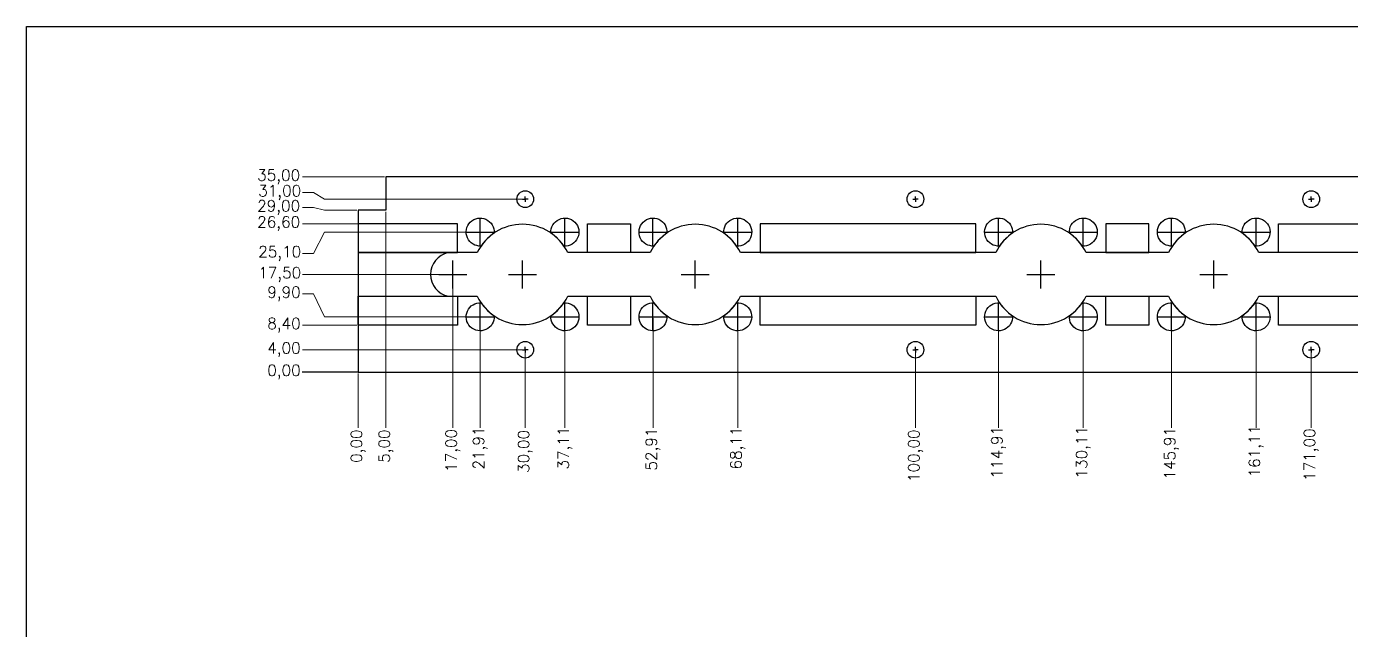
# Model space of a CAD drawing. Header units: millimetres. Extents: x -561 to 379, y -314 to 143.
# Drawn here: x -561.2 to -323.6, y 34.4 to 142.6 of the extents above; entities that cross this region are included whole.
import ezdxf

# ---------------------------------------------------------------- set-up
doc = ezdxf.new("R2010")
doc.units = ezdxf.units.MM
doc.header["$MEASUREMENT"] = 0
doc.styles.add('SIMPLEX', font='simplex8.shx')
doc.dimstyles.new('dim', dxfattribs={"dimtxt": 2, "dimasz": 1, "dimexe": 0.5, "dimexo": 0.25, "dimgap": 0.25, "dimtad": 0, "dimzin": 0, "dimtxsty": 'SIMPLEX', "dimcen": 1, "dimclrd": 6, "dimclre": 6, "dimclrt": 256, "dimadec": 0, "dimazin": 0, "dimtfac": 1, "dimtmove": 0, "dimatfit": 3, "dimfxl": 1, "dimtolj": 1, "dimtzin": 0, "dimlwd": 15, "dimlwe": 15, "dimarcsym": 0})

# ---------------------------------------------------------------- blocks, each defined once
blk = doc.blocks.new('*D168')
at = {"color": 6, "lineweight": 15, "transparency": 16777216}
blk.add_line((-501.68, 80.35), (-501.68, 70.6), dxfattribs=at)
at = {"layer": 'Defpoints', "color": 0, "transparency": 16777216}
for p in [(-501.68, 80.6), (-501.68, 80.6), (-501.68, 70.6)]:
    blk.add_point(p, dxfattribs=at)
at = {"transparency": 16777216, "insert": (-501.68, 67.3), "char_height": 2, "attachment_point": 5, "rotation": 90, "style": 'SIMPLEX'}
blk.add_mtext('\\A1;0,00', dxfattribs=at)
blk = doc.blocks.new('*D169')
at = {"color": 6, "lineweight": 15, "transparency": 16777216}
blk.add_line((-496.68, 109.35), (-496.68, 70.6), dxfattribs=at)
at = {"layer": 'Defpoints', "color": 0, "transparency": 16777216}
for p in [(-496.68, 109.6), (-501.68, 80.6), (-496.68, 70.6)]:
    blk.add_point(p, dxfattribs=at)
at = {"transparency": 16777216, "insert": (-496.68, 67.3), "char_height": 2, "attachment_point": 5, "rotation": 90, "style": 'SIMPLEX'}
blk.add_mtext('\\A1;5,00', dxfattribs=at)
blk = doc.blocks.new('*D170')
at = {"color": 6, "lineweight": 15, "transparency": 16777216}
blk.add_line((-484.68, 97.85), (-484.68, 70.6), dxfattribs=at)
at = {"layer": 'Defpoints', "color": 0, "transparency": 16777216}
for p in [(-484.68, 98.1), (-501.68, 80.6), (-484.68, 70.6)]:
    blk.add_point(p, dxfattribs=at)
at = {"transparency": 16777216, "insert": (-484.68, 66.54), "char_height": 2, "attachment_point": 5, "rotation": 90, "style": 'SIMPLEX'}
blk.add_mtext('\\A1;17,00', dxfattribs=at)
blk = doc.blocks.new('*D171')
at = {"color": 6, "lineweight": 15, "transparency": 16777216}
blk.add_line((-479.77, 90.25), (-479.77, 70.6), dxfattribs=at)
at = {"layer": 'Defpoints', "color": 0, "transparency": 16777216}
for p in [(-479.77, 90.5), (-501.68, 80.6), (-479.77, 70.6)]:
    blk.add_point(p, dxfattribs=at)
at = {"transparency": 16777216, "insert": (-479.77, 66.97), "char_height": 2, "attachment_point": 5, "rotation": 90, "style": 'SIMPLEX'}
blk.add_mtext('\\A1;21,91', dxfattribs=at)
blk = doc.blocks.new('*D172')
at = {"color": 6, "lineweight": 15, "transparency": 16777216}
blk.add_line((-471.68, 84.35), (-471.68, 70.6), dxfattribs=at)
at = {"layer": 'Defpoints', "color": 0, "transparency": 16777216}
for p in [(-471.68, 84.6), (-501.68, 80.6), (-471.68, 70.6)]:
    blk.add_point(p, dxfattribs=at)
at = {"transparency": 16777216, "insert": (-471.68, 66.35), "char_height": 2, "attachment_point": 5, "rotation": 90, "style": 'SIMPLEX'}
blk.add_mtext('\\A1;30,00', dxfattribs=at)
blk = doc.blocks.new('*D173')
at = {"color": 6, "lineweight": 15, "transparency": 16777216}
blk.add_line((-464.57, 90.25), (-464.57, 70.6), dxfattribs=at)
at = {"layer": 'Defpoints', "color": 0, "transparency": 16777216}
for p in [(-464.57, 90.5), (-501.68, 80.6), (-464.57, 70.6)]:
    blk.add_point(p, dxfattribs=at)
at = {"transparency": 16777216, "insert": (-464.57, 66.97), "char_height": 2, "attachment_point": 5, "rotation": 90, "style": 'SIMPLEX'}
blk.add_mtext('\\A1;37,11', dxfattribs=at)
blk = doc.blocks.new('*D174')
at = {"color": 6, "lineweight": 15, "transparency": 16777216}
blk.add_line((-448.77, 90.25), (-448.77, 70.6), dxfattribs=at)
at = {"layer": 'Defpoints', "color": 0, "transparency": 16777216}
for p in [(-448.77, 90.5), (-501.68, 80.6), (-448.77, 70.6)]:
    blk.add_point(p, dxfattribs=at)
at = {"transparency": 16777216, "insert": (-448.77, 66.78), "char_height": 2, "attachment_point": 5, "rotation": 90, "style": 'SIMPLEX'}
blk.add_mtext('\\A1;52,91', dxfattribs=at)
blk = doc.blocks.new('*D175')
at = {"color": 6, "lineweight": 15, "transparency": 16777216}
blk.add_line((-433.57, 90.25), (-433.57, 70.6), dxfattribs=at)
at = {"layer": 'Defpoints', "color": 0, "transparency": 16777216}
for p in [(-433.57, 90.5), (-501.68, 80.6), (-433.57, 70.6)]:
    blk.add_point(p, dxfattribs=at)
at = {"transparency": 16777216, "insert": (-433.57, 66.97), "char_height": 2, "attachment_point": 5, "rotation": 90, "style": 'SIMPLEX'}
blk.add_mtext('\\A1;68,11', dxfattribs=at)
blk = doc.blocks.new('*D176')
at = {"color": 6, "lineweight": 15, "transparency": 16777216}
blk.add_line((-401.68, 84.35), (-401.68, 70.6), dxfattribs=at)
at = {"layer": 'Defpoints', "color": 0, "transparency": 16777216}
for p in [(-401.68, 84.6), (-501.68, 80.6), (-401.68, 70.6)]:
    blk.add_point(p, dxfattribs=at)
at = {"transparency": 16777216, "insert": (-401.68, 65.59), "char_height": 2, "attachment_point": 5, "rotation": 90, "style": 'SIMPLEX'}
blk.add_mtext('\\A1;100,00', dxfattribs=at)
blk = doc.blocks.new('*D177')
at = {"color": 6, "lineweight": 15, "transparency": 16777216}
blk.add_line((-386.77, 90.25), (-386.77, 70.6), dxfattribs=at)
at = {"layer": 'Defpoints', "color": 0, "transparency": 16777216}
for p in [(-386.77, 90.5), (-501.68, 80.6), (-386.77, 70.6)]:
    blk.add_point(p, dxfattribs=at)
at = {"transparency": 16777216, "insert": (-386.77, 66.21), "char_height": 2, "attachment_point": 5, "rotation": 90, "style": 'SIMPLEX'}
blk.add_mtext('\\A1;114,91', dxfattribs=at)
blk = doc.blocks.new('*D178')
at = {"color": 6, "lineweight": 15, "transparency": 16777216}
blk.add_line((-371.57, 90.25), (-371.57, 70.6), dxfattribs=at)
at = {"layer": 'Defpoints', "color": 0, "transparency": 16777216}
for p in [(-371.57, 90.5), (-501.68, 80.6), (-371.57, 70.6)]:
    blk.add_point(p, dxfattribs=at)
at = {"transparency": 16777216, "insert": (-371.57, 66.21), "char_height": 2, "attachment_point": 5, "rotation": 90, "style": 'SIMPLEX'}
blk.add_mtext('\\A1;130,11', dxfattribs=at)
blk = doc.blocks.new('*D179')
at = {"color": 6, "lineweight": 15, "transparency": 16777216}
blk.add_line((-355.77, 90.25), (-355.77, 70.6), dxfattribs=at)
at = {"layer": 'Defpoints', "color": 0, "transparency": 16777216}
for p in [(-355.77, 90.5), (-501.68, 80.6), (-355.77, 70.6)]:
    blk.add_point(p, dxfattribs=at)
at = {"transparency": 16777216, "insert": (-355.77, 66.02), "char_height": 2, "attachment_point": 5, "rotation": 90, "style": 'SIMPLEX'}
blk.add_mtext('\\A1;145,91', dxfattribs=at)
blk = doc.blocks.new('*D180')
at = {"color": 6, "lineweight": 15, "transparency": 16777216}
blk.add_line((-340.57, 90.25), (-340.57, 70.6), dxfattribs=at)
at = {"layer": 'Defpoints', "color": 0, "transparency": 16777216}
for p in [(-340.57, 90.5), (-501.68, 80.6), (-340.57, 70.6)]:
    blk.add_point(p, dxfattribs=at)
at = {"transparency": 16777216, "insert": (-340.57, 66.4), "char_height": 2, "attachment_point": 5, "rotation": 90, "style": 'SIMPLEX'}
blk.add_mtext('\\A1;161,11', dxfattribs=at)
blk = doc.blocks.new('*D181')
at = {"color": 6, "lineweight": 15, "transparency": 16777216}
blk.add_line((-330.68, 84.35), (-330.68, 70.6), dxfattribs=at)
at = {"layer": 'Defpoints', "color": 0, "transparency": 16777216}
for p in [(-330.68, 84.6), (-501.68, 80.6), (-330.68, 70.6)]:
    blk.add_point(p, dxfattribs=at)
at = {"transparency": 16777216, "insert": (-330.68, 65.78), "char_height": 2, "attachment_point": 5, "rotation": 90, "style": 'SIMPLEX'}
blk.add_mtext('\\A1;171,00', dxfattribs=at)
blk = doc.blocks.new('*D182')
at = {"color": 6, "lineweight": 15, "transparency": 16777216}
blk.add_line((-293.77, 90.25), (-293.77, 70.6), dxfattribs=at)
at = {"layer": 'Defpoints', "color": 0, "transparency": 16777216}
for p in [(-293.77, 90.5), (-501.68, 80.6), (-293.77, 70.6)]:
    blk.add_point(p, dxfattribs=at)
at = {"transparency": 16777216, "insert": (-293.77, 65.83), "char_height": 2, "attachment_point": 5, "rotation": 90, "style": 'SIMPLEX'}
blk.add_mtext('\\A1;207,91', dxfattribs=at)
blk = doc.blocks.new('*D183')
at = {"color": 6, "lineweight": 15, "transparency": 16777216}
blk.add_line((-278.57, 90.25), (-278.57, 70.6), dxfattribs=at)
at = {"layer": 'Defpoints', "color": 0, "transparency": 16777216}
for p in [(-278.57, 90.5), (-501.68, 80.6), (-278.57, 70.6)]:
    blk.add_point(p, dxfattribs=at)
at = {"transparency": 16777216, "insert": (-278.57, 66.02), "char_height": 2, "attachment_point": 5, "rotation": 90, "style": 'SIMPLEX'}
blk.add_mtext('\\A1;223,11', dxfattribs=at)
blk = doc.blocks.new('*D184')
at = {"color": 6, "lineweight": 15, "transparency": 16777216}
blk.add_line((-262.77, 90.25), (-262.77, 70.6), dxfattribs=at)
at = {"layer": 'Defpoints', "color": 0, "transparency": 16777216}
for p in [(-262.77, 90.5), (-501.68, 80.6), (-262.77, 70.6)]:
    blk.add_point(p, dxfattribs=at)
at = {"transparency": 16777216, "insert": (-262.77, 65.83), "char_height": 2, "attachment_point": 5, "rotation": 90, "style": 'SIMPLEX'}
blk.add_mtext('\\A1;238,91', dxfattribs=at)
blk = doc.blocks.new('*D185')
at = {"color": 6, "lineweight": 15, "transparency": 16777216}
for p, q in [((-260.68, 84.35), (-260.68, 74.6)), ((-260.68, 74.6), (-257.72, 72.6)), ((-257.72, 72.6), (-257.72, 70.6))]:
    blk.add_line(p, q, dxfattribs=at)
at = {"layer": 'Defpoints', "color": 0, "transparency": 16777216}
for p in [(-260.68, 84.6), (-501.68, 80.6), (-257.72, 70.6)]:
    blk.add_point(p, dxfattribs=at)
at = {"transparency": 16777216, "insert": (-257.72, 65.59), "char_height": 2, "attachment_point": 5, "rotation": 90, "style": 'SIMPLEX'}
blk.add_mtext('\\A1;241,00', dxfattribs=at)
blk = doc.blocks.new('*D186')
at = {"color": 6, "lineweight": 15, "transparency": 16777216}
blk.add_line((-247.57, 90.25), (-247.57, 70.6), dxfattribs=at)
at = {"layer": 'Defpoints', "color": 0, "transparency": 16777216}
for p in [(-247.57, 90.5), (-501.68, 80.6), (-247.57, 70.6)]:
    blk.add_point(p, dxfattribs=at)
at = {"transparency": 16777216, "insert": (-247.57, 66.02), "char_height": 2, "attachment_point": 5, "rotation": 90, "style": 'SIMPLEX'}
blk.add_mtext('\\A1;254,11', dxfattribs=at)
blk = doc.blocks.new('*D187')
at = {"color": 6, "lineweight": 15, "transparency": 16777216}
blk.add_line((-501.93, 80.6), (-511.68, 80.6), dxfattribs=at)
at = {"layer": 'Defpoints', "color": 0, "transparency": 16777216}
for p in [(-511.68, 80.6), (-501.68, 80.6), (-501.68, 80.6)]:
    blk.add_point(p, dxfattribs=at)
at = {"transparency": 16777216, "insert": (-514.98, 80.6), "char_height": 2, "attachment_point": 5, "style": 'SIMPLEX'}
blk.add_mtext('\\A1;0,00', dxfattribs=at)
blk = doc.blocks.new('*D188')
at = {"color": 6, "lineweight": 15, "transparency": 16777216}
blk.add_line((-471.93, 84.6), (-511.68, 84.6), dxfattribs=at)
at = {"layer": 'Defpoints', "color": 0, "transparency": 16777216}
for p in [(-511.68, 84.6), (-471.68, 84.6), (-501.68, 80.6)]:
    blk.add_point(p, dxfattribs=at)
at = {"transparency": 16777216, "insert": (-514.98, 84.6), "char_height": 2, "attachment_point": 5, "style": 'SIMPLEX'}
blk.add_mtext('\\A1;4,00', dxfattribs=at)
blk = doc.blocks.new('*D189')
at = {"color": 6, "lineweight": 15, "transparency": 16777216}
blk.add_line((-501.93, 89), (-511.68, 89), dxfattribs=at)
at = {"layer": 'Defpoints', "color": 0, "transparency": 16777216}
for p in [(-511.68, 89), (-501.68, 89), (-501.68, 80.6)]:
    blk.add_point(p, dxfattribs=at)
at = {"transparency": 16777216, "insert": (-514.98, 89), "char_height": 2, "attachment_point": 5, "style": 'SIMPLEX'}
blk.add_mtext('\\A1;8,40', dxfattribs=at)
blk = doc.blocks.new('*D190')
at = {"color": 6, "lineweight": 15, "transparency": 16777216}
for p, q in [((-509.68, 94.62), (-511.68, 94.62)), ((-507.68, 90.5), (-509.68, 94.62)), ((-480.02, 90.5), (-507.68, 90.5))]:
    blk.add_line(p, q, dxfattribs=at)
at = {"layer": 'Defpoints', "color": 0, "transparency": 16777216}
for p in [(-511.68, 94.62), (-479.77, 90.5), (-501.68, 80.6)]:
    blk.add_point(p, dxfattribs=at)
at = {"transparency": 16777216, "insert": (-514.98, 94.62), "char_height": 2, "attachment_point": 5, "style": 'SIMPLEX'}
blk.add_mtext('\\A1;9,90', dxfattribs=at)
blk = doc.blocks.new('*D191')
at = {"color": 6, "lineweight": 15, "transparency": 16777216}
blk.add_line((-484.93, 98.1), (-511.68, 98.1), dxfattribs=at)
at = {"layer": 'Defpoints', "color": 0, "transparency": 16777216}
for p in [(-511.68, 98.1), (-484.68, 98.1), (-501.68, 80.6)]:
    blk.add_point(p, dxfattribs=at)
at = {"transparency": 16777216, "insert": (-515.74, 98.1), "char_height": 2, "attachment_point": 5, "style": 'SIMPLEX'}
blk.add_mtext('\\A1;17,50', dxfattribs=at)
blk = doc.blocks.new('*D192')
at = {"color": 6, "lineweight": 15, "transparency": 16777216}
for p, q in [((-507.68, 105.7), (-509.68, 101.87)), ((-480.02, 105.7), (-507.68, 105.7)), ((-509.68, 101.87), (-511.68, 101.87))]:
    blk.add_line(p, q, dxfattribs=at)
at = {"layer": 'Defpoints', "color": 0, "transparency": 16777216}
for p in [(-479.77, 105.7), (-511.68, 101.87), (-501.68, 80.6)]:
    blk.add_point(p, dxfattribs=at)
at = {"transparency": 16777216, "insert": (-515.74, 101.87), "char_height": 2, "attachment_point": 5, "style": 'SIMPLEX'}
blk.add_mtext('\\A1;25,10', dxfattribs=at)
blk = doc.blocks.new('*D193')
at = {"color": 6, "lineweight": 15, "transparency": 16777216}
blk.add_line((-496.93, 107.2), (-511.68, 107.2), dxfattribs=at)
at = {"layer": 'Defpoints', "color": 0, "transparency": 16777216}
for p in [(-511.68, 107.2), (-496.68, 107.2), (-501.68, 80.6)]:
    blk.add_point(p, dxfattribs=at)
at = {"transparency": 16777216, "insert": (-515.93, 107.2), "char_height": 2, "attachment_point": 5, "style": 'SIMPLEX'}
blk.add_mtext('\\A1;26,60', dxfattribs=at)
blk = doc.blocks.new('*D194')
at = {"color": 6, "lineweight": 15, "transparency": 16777216}
for p, q in [((-509.68, 110.1), (-511.68, 110.1)), ((-507.68, 109.6), (-509.68, 110.1)), ((-501.93, 109.6), (-507.68, 109.6))]:
    blk.add_line(p, q, dxfattribs=at)
at = {"layer": 'Defpoints', "color": 0, "transparency": 16777216}
for p in [(-511.68, 110.1), (-501.68, 109.6), (-501.68, 80.6)]:
    blk.add_point(p, dxfattribs=at)
at = {"transparency": 16777216, "insert": (-515.93, 110.1), "char_height": 2, "attachment_point": 5, "style": 'SIMPLEX'}
blk.add_mtext('\\A1;29,00', dxfattribs=at)
blk = doc.blocks.new('*D195')
at = {"color": 6, "lineweight": 15, "transparency": 16777216}
for p, q in [((-509.68, 112.8), (-511.68, 112.8)), ((-507.68, 111.6), (-509.68, 112.8)), ((-471.93, 111.6), (-507.68, 111.6))]:
    blk.add_line(p, q, dxfattribs=at)
at = {"layer": 'Defpoints', "color": 0, "transparency": 16777216}
for p in [(-511.68, 112.8), (-471.68, 111.6), (-501.68, 80.6)]:
    blk.add_point(p, dxfattribs=at)
at = {"transparency": 16777216, "insert": (-515.74, 112.8), "char_height": 2, "attachment_point": 5, "style": 'SIMPLEX'}
blk.add_mtext('\\A1;31,00', dxfattribs=at)
blk = doc.blocks.new('*D196')
at = {"color": 6, "lineweight": 15, "transparency": 16777216}
blk.add_line((-496.93, 115.6), (-511.68, 115.6), dxfattribs=at)
at = {"layer": 'Defpoints', "color": 0, "transparency": 16777216}
for p in [(-511.68, 115.6), (-496.68, 115.6), (-501.68, 80.6)]:
    blk.add_point(p, dxfattribs=at)
at = {"transparency": 16777216, "insert": (-515.93, 115.6), "char_height": 2, "attachment_point": 5, "style": 'SIMPLEX'}
blk.add_mtext('\\A1;35,00', dxfattribs=at)

msp = doc.modelspace()

# ---------------------------------------------------------------- linework, layer by layer
at = {"color": 6}
for p, q in [((-479.774, 103.189), (-479.774, 108.209)), ((-464.574, 103.189), (-464.574, 108.209)), ((-448.774, 103.188), (-448.774, 108.208)), ((-433.574, 103.188), (-433.574, 108.208)), ((-386.774, 103.188), (-386.774, 108.208)), ((-371.574, 103.188), (-371.574, 108.208)), ((-355.774, 103.188), (-355.774, 108.208)), ((-340.574, 103.188), (-340.574, 108.208)), ((-482.284, 105.699), (-477.264, 105.699)), ((-467.084, 105.699), (-462.064, 105.699)), ((-451.284, 105.698), (-446.264, 105.698)), ((-436.084, 105.698), (-431.064, 105.698)), ((-389.284, 105.698), (-384.264, 105.698)), ((-374.084, 105.698), (-369.064, 105.698)), ((-358.284, 105.698), (-353.264, 105.698)), ((-343.084, 105.698), (-338.064, 105.698)), ((-484.684, 95.589), (-484.684, 100.609)), ((-472.184, 95.589), (-472.184, 100.609)), ((-441.184, 95.589), (-441.184, 100.609)), ((-379.184, 95.589), (-379.184, 100.609)), ((-348.184, 95.589), (-348.184, 100.609)), ((-487.194, 98.099), (-482.174, 98.099)), ((-474.694, 98.099), (-469.674, 98.099)), ((-443.694, 98.099), (-438.674, 98.099)), ((-381.694, 98.099), (-376.674, 98.099)), ((-350.694, 98.099), (-345.674, 98.099)), ((-479.774, 87.989), (-479.774, 93.009)), ((-464.574, 87.989), (-464.574, 93.009)), ((-448.774, 87.988), (-448.774, 93.008)), ((-433.574, 87.988), (-433.574, 93.008)), ((-386.774, 87.988), (-386.774, 93.008)), ((-371.574, 87.988), (-371.574, 93.008)), ((-355.774, 87.988), (-355.774, 93.008)), ((-340.574, 87.988), (-340.574, 93.008)), ((-482.284, 90.499), (-477.264, 90.499)), ((-467.084, 90.499), (-462.064, 90.499)), ((-451.284, 90.498), (-446.264, 90.498)), ((-436.084, 90.498), (-431.064, 90.498)), ((-389.284, 90.498), (-384.264, 90.498)), ((-374.084, 90.498), (-369.064, 90.498)), ((-358.284, 90.498), (-353.264, 90.498)), ((-343.084, 90.498), (-338.064, 90.498))]:
    msp.add_line(p, q, dxfattribs=at)
at = {"color": 7}
msp.add_line((-501.684, 80.599), (-511.684, 80.599), dxfattribs=at)
at = {"color": 1}
msp.add_lwpolyline([(-561.172, -314.031), (-561.172, 142.563), (60.496, 142.563), (60.496, -314.031)], close=True, dxfattribs=at)
at = {"color": 7}
for points in [[(-501.684, 109.599), (-501.684, 80.599), (-230.684, 80.599), (-230.684, 115.599), (-496.684, 115.599), (-496.684, 109.599), (-501.684, 109.599)], [(-483.834, 102.007), (-501.684, 102.007), (-483.834, 102.007), (-483.834, 107.199), (-501.684, 107.199), (-501.684, 102.007)], [(-460.534, 102.007), (-460.534, 107.199), (-452.834, 107.199), (-452.834, 102.007), (-460.534, 102.007)], [(-429.534, 102.007), (-390.834, 102.007), (-390.834, 107.199), (-429.534, 107.199), (-429.534, 102.007)], [(-367.534, 102.007), (-359.834, 102.007), (-359.834, 107.199), (-367.534, 107.199), (-367.534, 102.007)], [(-336.534, 102.007), (-336.534, 107.199), (-297.834, 107.199), (-297.834, 102.007), (-336.534, 102.007)], [(-501.684, 94.19), (-483.834, 94.19), (-483.834, 88.999), (-501.684, 88.999), (-501.684, 94.19), (-483.834, 94.19)], [(-460.534, 94.19), (-452.834, 94.19), (-452.834, 88.999), (-460.534, 88.999), (-460.534, 94.19)], [(-429.534, 94.19), (-390.834, 94.19), (-390.834, 88.999), (-429.534, 88.999), (-429.534, 94.19)], [(-367.534, 94.19), (-359.834, 94.19), (-359.834, 88.999), (-367.534, 88.999), (-367.534, 94.19)], [(-336.534, 94.19), (-297.834, 94.19), (-297.834, 88.999), (-336.534, 88.999), (-336.534, 94.19)]]:
    msp.add_lwpolyline(points, dxfattribs=at)
at = {"color": 6}
for points in [[(-471.184, 111.601), (-471.684, 111.599), (-471.686, 112.099)], [(-401.184, 111.601), (-401.684, 111.599), (-401.686, 112.099)], [(-330.184, 111.601), (-330.684, 111.599), (-330.686, 112.099)], [(-472.184, 111.596), (-471.684, 111.599), (-471.681, 111.099)], [(-402.184, 111.596), (-401.684, 111.599), (-401.681, 111.099)], [(-331.184, 111.596), (-330.684, 111.599), (-330.681, 111.099)], [(-472.184, 84.596), (-471.684, 84.599), (-471.681, 84.099)], [(-471.184, 84.601), (-471.684, 84.599), (-471.686, 85.099)], [(-402.184, 84.596), (-401.684, 84.599), (-401.681, 84.099)], [(-401.184, 84.601), (-401.684, 84.599), (-401.686, 85.099)], [(-331.184, 84.596), (-330.684, 84.599), (-330.681, 84.099)], [(-330.184, 84.601), (-330.684, 84.599), (-330.686, 85.099)]]:
    msp.add_lwpolyline(points, dxfattribs=at)
at = {"color": 7}
msp.add_lwpolyline([(-294.29, 102.007), (-340.077, 102.007, 0.6280242), (-356.29, 102.007), (-371.077, 102.007, 0.6280242), (-387.29, 102.007), (-433.077, 102.007, 0.6280242), (-449.29, 102.007), (-464.077, 102.007, 0.6280242), (-480.29, 102.007), (-485.534, 102.007, 0.805906), (-485.534, 94.19), (-480.29, 94.19, 0.6280242), (-464.077, 94.19), (-449.29, 94.19, 0.6280242), (-433.077, 94.19), (-387.29, 94.19, 0.6280242), (-371.077, 94.19), (-356.29, 94.19, 0.6280242), (-340.077, 94.19), (-294.29, 94.19, 0.6280242)], format="xyb", dxfattribs=at)
for points in [[(-477.27, 105.524, 0.0923401), (-479.602, 103.195, -2.6716946)], [(-464.766, 103.196, 0.0915725), (-467.076, 105.509, -2.7008358)], [(-446.27, 105.524, 0.0923522), (-448.602, 103.194, -2.6712398)], [(-433.766, 103.196, 0.0915847), (-436.076, 105.509, -2.7003696)], [(-384.27, 105.524, 0.0923522), (-386.602, 103.194, -2.6712398)], [(-371.766, 103.196, 0.0915847), (-374.076, 105.509, -2.7003696)], [(-353.27, 105.524, 0.0923522), (-355.602, 103.194, -2.6712398)], [(-340.766, 103.196, 0.0915847), (-343.076, 105.509, -2.7003696)], [(-479.602, 93.003, 0.0923401), (-477.27, 90.674, -2.6716946)], [(-467.076, 90.688, 0.0915725), (-464.766, 93.001, -2.7008358)], [(-448.602, 93.003, 0.092328), (-446.27, 90.674, -2.6721495)], [(-436.076, 90.688, 0.0915603), (-433.766, 93.001, -2.7013022)], [(-386.602, 93.003, 0.092328), (-384.27, 90.674, -2.6721495)], [(-374.076, 90.688, 0.0915603), (-371.766, 93.001, -2.7013022)], [(-355.602, 93.003, 0.092328), (-353.27, 90.674, -2.6721495)], [(-343.076, 90.688, 0.0915603), (-340.766, 93.001, -2.7013022)]]:
    msp.add_lwpolyline(points, format="xyb", close=True, dxfattribs=at)
at = {"color": 6}
for centre in [(-471.684, 111.599), (-401.684, 111.599), (-330.684, 111.599), (-471.684, 84.599), (-401.684, 84.599), (-330.684, 84.599)]:
    msp.add_circle(centre, 1.5, dxfattribs=at)

# ---------------------------------------------------------------- dimensions: what is measured, and where the dimension line sits
at = {"color": 7}
for feature_location, offset, dtype, origin, picture, middle in [((-496.684, 115.599), (-15, 0), 0, (-501.684, 80.599), '*D196', (-515.934, 115.599)), ((-471.684, 111.599), (-40, 1.2), 0, (-501.684, 80.599), '*D195', (-515.743, 112.799)), ((-501.684, 109.599), (-10, 0.5), 0, (-501.684, 80.599), '*D194', (-515.934, 110.099)), ((-496.684, 109.599), (0, -38.999), 1, (-501.684, 80.599), '*D169', (-496.684, 67.302)), ((-496.684, 107.199), (-15, 0), 0, (-501.684, 80.599), '*D193', (-515.934, 107.199)), ((-479.774, 105.699), (-31.91, -3.827), 0, (-501.684, 80.599), '*D192', (-515.743, 101.871)), ((-484.684, 98.099), (-27, 0), 0, (-501.684, 80.599), '*D191', (-515.743, 98.099)), ((-484.684, 98.099), (0, -27.499), 1, (-501.684, 80.599), '*D170', (-484.684, 66.54)), ((-479.774, 90.499), (-31.91, 4.124), 0, (-501.684, 80.599), '*D190', (-514.981, 94.623)), ((-501.684, 88.999), (-10, 0), 0, (-501.684, 80.599), '*D189', (-514.981, 88.999)), ((-479.774, 90.499), (0, -19.899), 1, (-501.684, 80.599), '*D171', (-479.774, 66.968)), ((-464.574, 90.499), (0, -19.899), 1, (-501.684, 80.599), '*D173', (-464.574, 66.968)), ((-448.774, 90.498), (0, -19.899), 1, (-501.684, 80.599), '*D174', (-448.774, 66.778)), ((-433.574, 90.498), (0, -19.899), 1, (-501.684, 80.599), '*D175', (-433.574, 66.968)), ((-386.774, 90.498), (0, -19.899), 1, (-501.684, 80.599), '*D177', (-386.774, 66.207)), ((-371.574, 90.498), (0, -19.899), 1, (-501.684, 80.599), '*D178', (-371.574, 66.207)), ((-355.774, 90.498), (0, -19.899), 1, (-501.684, 80.599), '*D179', (-355.774, 66.016)), ((-340.574, 90.498), (0, -19.899), 1, (-501.684, 80.599), '*D180', (-340.574, 66.397)), ((-293.774, 90.498), (0, -19.899), 1, (-501.684, 80.599), '*D182', (-293.774, 65.826)), ((-278.574, 90.498), (0, -19.899), 1, (-501.684, 80.599), '*D183', (-278.574, 66.016)), ((-262.774, 90.498), (0, -19.899), 1, (-501.684, 80.599), '*D184', (-262.774, 65.826)), ((-247.574, 90.498), (0, -19.899), 1, (-501.684, 80.599), '*D186', (-247.574, 66.016)), ((-471.684, 84.599), (-40, 0), 0, (-501.684, 80.599), '*D188', (-514.981, 84.599)), ((-471.684, 84.599), (0, -13.999), 1, (-501.684, 80.599), '*D172', (-471.684, 66.349)), ((-401.684, 84.599), (0, -13.999), 1, (-501.684, 80.599), '*D176', (-401.684, 65.587)), ((-330.684, 84.599), (0, -13.999), 1, (-501.684, 80.599), '*D181', (-330.684, 65.778)), ((-260.684, 84.599), (2.96, -13.999), 1, (-501.684, 80.599), '*D185', (-257.724, 65.587)), ((-501.683535973, 80.599361913), (-10, 0), 0, (-501.683533021, 80.599361913), '*D187', (-514.981155021, 80.599361913)), ((-501.68354, 80.59936), (0, -10), 1, (-501.68353, 80.59936), '*D168', (-501.68354, 67.30174))]:
    dim = msp.add_ordinate_dim(feature_location=feature_location, offset=offset, dtype=dtype, origin=origin, dimstyle='dim', dxfattribs=at)
    dim.commit()
    dim.dimension.update_dxf_attribs({"geometry": picture, "text_midpoint": middle})

doc.saveas('drawing.dxf')
